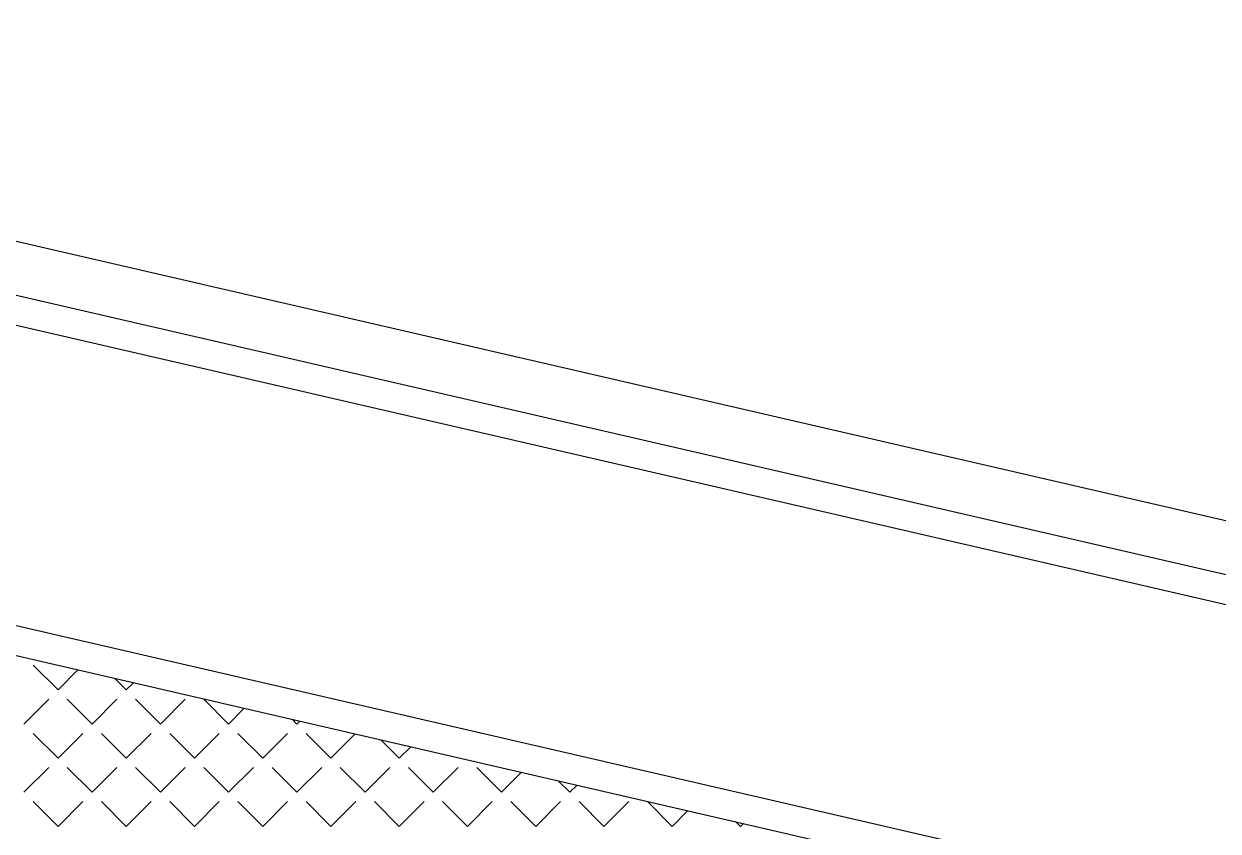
# Model space of a CAD drawing. Extents: x 472704 to 474638, y 1059265 to 1060325.
# Drawn here: x 473875.18 to 473916.01, y 1059764.07 to 1059791.66 of the extents above; entities that cross this region are included whole.
import ezdxf

# ---------------------------------------------------------------- set-up
doc = ezdxf.new("R2010")
doc.units = 0
doc.header["$LTSCALE"] = 0.4
doc.header["$MEASUREMENT"] = 0
doc.layers.add('PISOS', color=8, linetype='CONTINUOUS')
doc.layers.add('VIAPROPUESTA', color=7, linetype='CONTINUOUS')

msp = doc.modelspace()

# ---------------------------------------------------------------- linework, layer by layer
at = {"layer": 'PISOS', "lineweight": 20}
for p, q in [((473876.342, 1059768.899), (473875.494, 1059769.748)), ((473876.342, 1059768.899), (473877.025, 1059769.582)), ((473878.676, 1059768.899), (473878.283, 1059769.291)), ((473878.676, 1059768.899), (473878.921, 1059769.144)), ((473875.175, 1059767.732), (473876.024, 1059768.581)), ((473877.509, 1059767.732), (473876.66, 1059768.581)), ((473877.509, 1059767.732), (473878.357, 1059768.581)), ((473879.842, 1059767.732), (473878.994, 1059768.581)), ((473879.842, 1059767.732), (473880.691, 1059768.581)), ((473882.176, 1059767.732), (473881.327, 1059768.581)), ((473882.176, 1059767.732), (473882.713, 1059768.27)), ((473884.509, 1059767.732), (473884.349, 1059767.893)), ((473884.509, 1059767.732), (473884.609, 1059767.832)), ((473876.342, 1059766.566), (473875.494, 1059767.414)), ((473876.342, 1059766.566), (473877.191, 1059767.414)), ((473878.676, 1059766.566), (473877.827, 1059767.414)), ((473878.676, 1059766.566), (473879.524, 1059767.414)), ((473881.009, 1059766.566), (473880.161, 1059767.414)), ((473881.009, 1059766.566), (473881.858, 1059767.414)), ((473883.343, 1059766.566), (473882.494, 1059767.414)), ((473883.343, 1059766.566), (473884.191, 1059767.414)), ((473885.676, 1059766.566), (473884.827, 1059767.414)), ((473885.676, 1059766.566), (473886.506, 1059767.395)), ((473888.009, 1059766.566), (473887.382, 1059767.193)), ((473888.009, 1059766.566), (473888.402, 1059766.958)), ((473875.175, 1059765.399), (473876.024, 1059766.247)), ((473877.509, 1059765.399), (473876.66, 1059766.247)), ((473877.509, 1059765.399), (473878.357, 1059766.247)), ((473879.842, 1059765.399), (473878.994, 1059766.247)), ((473879.842, 1059765.399), (473880.691, 1059766.247)), ((473882.176, 1059765.399), (473881.327, 1059766.247)), ((473882.176, 1059765.399), (473883.024, 1059766.247)), ((473884.509, 1059765.399), (473883.661, 1059766.247)), ((473884.509, 1059765.399), (473885.358, 1059766.247)), ((473886.843, 1059765.399), (473885.994, 1059766.247)), ((473886.843, 1059765.399), (473887.691, 1059766.247)), ((473889.176, 1059765.399), (473888.328, 1059766.247)), ((473889.176, 1059765.399), (473890.025, 1059766.247)), ((473891.51, 1059765.399), (473890.661, 1059766.247)), ((473891.51, 1059765.399), (473892.194, 1059766.083)), ((473893.843, 1059765.399), (473893.448, 1059765.794)), ((473893.843, 1059765.399), (473894.09, 1059765.646)), ((473876.342, 1059764.232), (473875.494, 1059765.081)), ((473876.342, 1059764.232), (473877.191, 1059765.081)), ((473878.676, 1059764.232), (473877.827, 1059765.081)), ((473878.676, 1059764.232), (473879.524, 1059765.081)), ((473881.009, 1059764.232), (473880.161, 1059765.081)), ((473881.009, 1059764.232), (473881.858, 1059765.081)), ((473883.343, 1059764.232), (473882.494, 1059765.081)), ((473883.343, 1059764.232), (473884.191, 1059765.081)), ((473885.676, 1059764.232), (473884.827, 1059765.081)), ((473885.676, 1059764.232), (473886.525, 1059765.081)), ((473888.009, 1059764.232), (473887.161, 1059765.081)), ((473888.009, 1059764.232), (473888.858, 1059765.081)), ((473890.343, 1059764.232), (473889.494, 1059765.081)), ((473890.343, 1059764.232), (473891.191, 1059765.081)), ((473892.676, 1059764.232), (473891.828, 1059765.081)), ((473892.676, 1059764.232), (473893.525, 1059765.081)), ((473895.01, 1059764.232), (473894.161, 1059765.081)), ((473895.01, 1059764.232), (473895.858, 1059765.081)), ((473897.343, 1059764.232), (473896.495, 1059765.081)), ((473897.343, 1059764.232), (473897.883, 1059764.772)), ((473899.677, 1059764.232), (473899.513, 1059764.396)), ((473899.677, 1059764.232), (473899.779, 1059764.334))]:
    msp.add_line(p, q, dxfattribs=at)
at = {"layer": 'VIAPROPUESTA', "linetype": 'Continuous'}
for p, q in [((473842.7, 1059791.659), (473953.71, 1059766.06)), ((473843.788, 1059789.561), (473988.258, 1059756.245)), ((473841.876, 1059788.976), (473988.996, 1059755.049)), ((473825.144, 1059782.572), (474050.447, 1059730.615)), ((473824.92, 1059781.597), (474050.222, 1059729.641))]:
    msp.add_line(p, q, dxfattribs=at)

doc.saveas('drawing.dxf')
